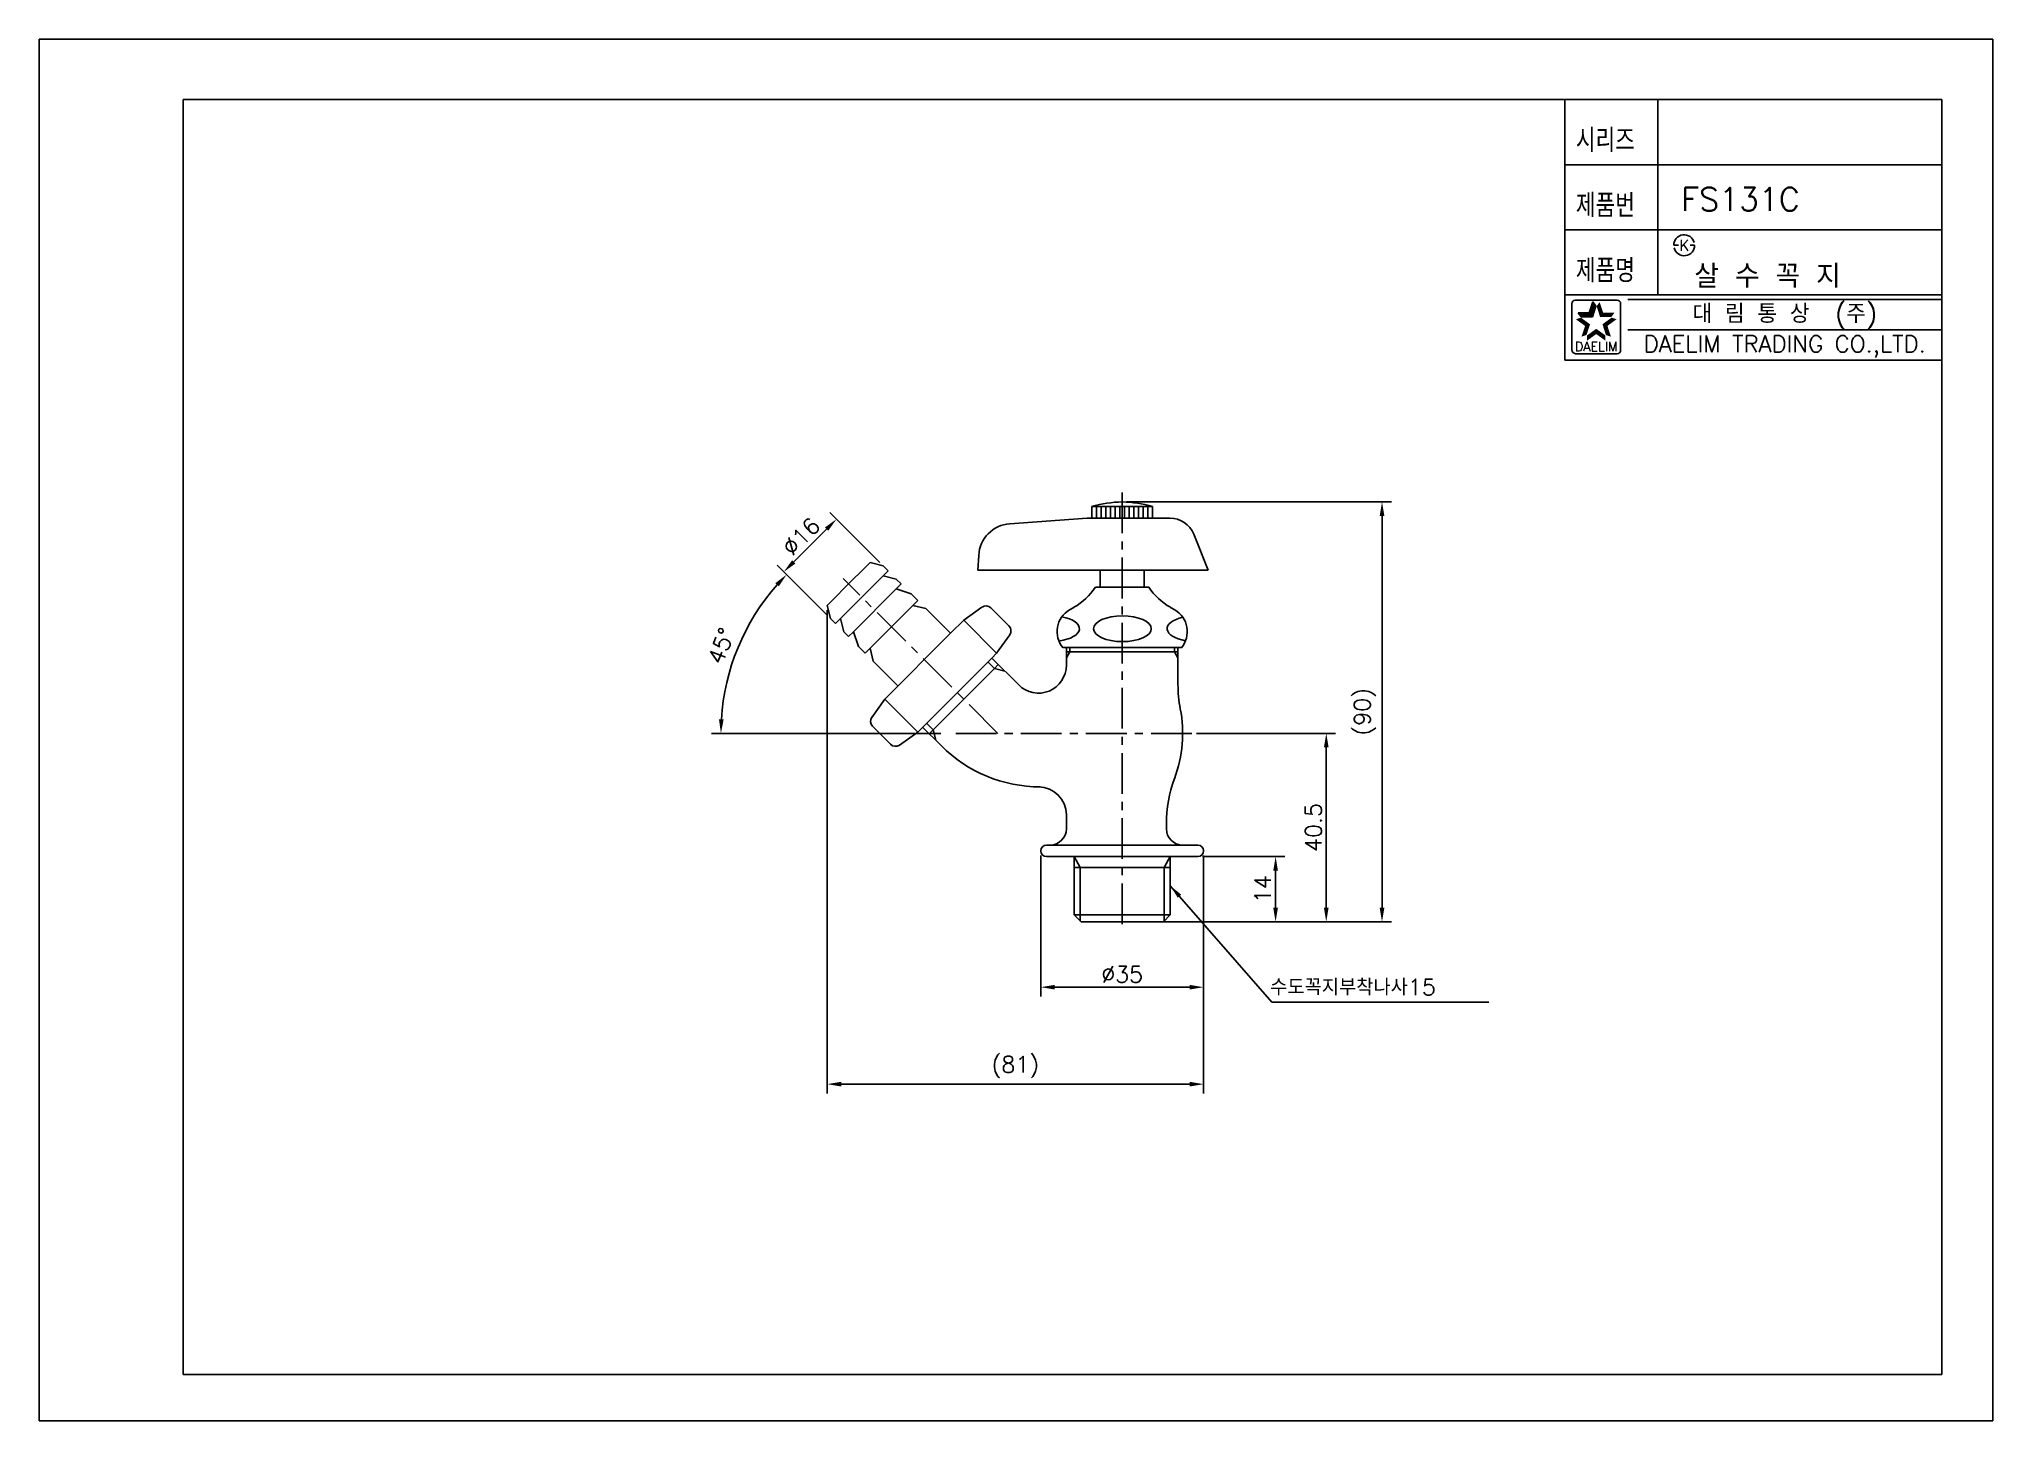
# Model space of a CAD drawing. Extents: x 5364 to 5784, y -9 to 288.
import ezdxf
from ezdxf.enums import TextEntityAlignment as Align

# ---------------------------------------------------------------- set-up
doc = ezdxf.new("R2010")
doc.units = 0
doc.header["$LTSCALE"] = 7
doc.header["$MEASUREMENT"] = 0
doc.linetypes.add('CENTER', pattern=[2, 1.25, -0.25, 0.25, -0.25])
doc.layers.get('0').update_dxf_attribs({"color": 2, "linetype": 'CONTINUOUS'})
for name, color, linetype in [('CL', 1, 'CENTER'), ('D', 2, 'CONTINUOUS'), ('DIM', 2, 'CONTINUOUS'), ('DWG', 7, 'CONTINUOUS'), ('FAUCET', 4, 'CONTINUOUS'), ('TXT', 4, 'CONTINUOUS')]:
    doc.layers.add(name, color=color, linetype=linetype)
doc.styles.add('GHS', font='ROMANS', dxfattribs={"bigfont": 'GHS'})
doc.styles.add('ROMANS', font='romans')
doc.dimstyles.get("Standard").update_dxf_attribs({"dimtxt": 0.18, "dimasz": 0.18, "dimexe": 0.18, "dimexo": 0.0625, "dimgap": 0.09, "dimtad": 0, "dimtih": 1, "dimtoh": 1, "dimdec": 4, "dimzin": 0, "dimdsep": 46, "dimtxsty": 'Standard', "dimcen": 0.09, "dimadec": 0, "dimazin": 0, "dimtfac": 1, "dimtdec": 4, "dimtofl": 0, "dimtmove": 0, "dimatfit": 3, "dimfxl": 0, "dimtolj": 1, "dimtzin": 0, "dimarcsym": 0})

# ---------------------------------------------------------------- blocks, each defined once
blk = doc.blocks.new('BORDER')
for p, q in [((1, 1), (0, 1)), ((0, 1), (0, 0)), ((1, 0), (1, 1)), ((0, 0), (1, 0))]:
    blk.add_line(p, q)

msp = doc.modelspace()

# ---------------------------------------------------------------- linework, layer by layer
at = {"color": 7}
for p, q in [((5691.57, 275.22), (5691.57, 219.22)), ((5711.57, 275.22), (5711.57, 233.22)), ((5691.57, 261.22), (5772.57, 261.22)), ((5691.57, 247.22), (5772.57, 247.22)), ((5691.57, 233.22), (5772.57, 233.22)), ((5691.57, 219.22), (5772.57, 219.22))]:
    msp.add_line(p, q, dxfattribs=at)
at = {"color": 2, "linetype": 'Continuous'}
for p, q in [((5693.04, 221.35), (5693.04, 231.35)), ((5693.79, 232.1), (5702.79, 232.1)), ((5703.54, 231.35), (5703.54, 221.35)), ((5705.07, 232.22), (5772.57, 232.22)), ((5705.07, 225.72), (5772.57, 225.72)), ((5702.79, 220.6), (5694.04, 220.6))]:
    msp.add_line(p, q, dxfattribs=at)
at = {"color": 2}
for p, q in [((5696.81, 229.4), (5697.55, 231.71)), ((5698.22, 230.79), (5697.55, 231.71)), ((5694.38, 229.4), (5696.81, 229.4)), ((5695.05, 228.49), (5694.38, 229.4)), ((5695.05, 228.49), (5697.47, 228.49)), ((5697.47, 228.49), (5698.22, 230.79))]:
    msp.add_line(p, q, dxfattribs=at)
for p, q in [((5544.31, 175.7), (5533.56, 186.45)), ((5597.39, 188.75), (5654.25, 188.75)), ((5652.25, 185.75), (5652.25, 101.5)), ((5525.78, 175.84), (5532.85, 182.91)), ((5532.99, 164.39), (5522.25, 175.13)), ((5532.99, 165.51), (5532.99, 61.6)), ((5557.38, 139), (5508.13, 139)), ((5612.36, 139), (5642.26, 139)), ((5640.26, 136), (5640.26, 101.5)), ((5578.89, 112.75), (5578.89, 82.44)), ((5613.64, 112.5), (5631.37, 112.5)), ((5613.89, 112.75), (5613.89, 61.6)), ((5613.89, 112.75), (5613.89, 82.44)), ((5629.37, 101.5), (5629.37, 109.5)), ((5604.39, 98.5), (5642.26, 98.5)), ((5605.39, 98.5), (5654.25, 98.5)), ((5606.24, 98.5), (5631.37, 98.5)), ((5581.89, 84.44), (5610.89, 84.44)), ((5535.99, 63.6), (5610.89, 63.6))]:
    msp.add_line(p, q)
at = {"color": 2, "linetype": 'Continuous'}
for centre, radius, start, end in [((5693.79, 231.35), 0.75, 90, 180), ((5702.79, 231.35), 0.75, 0, 90), ((5693.92, 221.48), 0.884, 188.1301, 278.1301), ((5702.79, 221.35), 0.75, 270, 0)]:
    msp.add_arc(centre, radius, start, end, dxfattribs=at)
msp.add_arc((5558.38, 139), 48.24, 138.5634, 176.4366)
at = {"color": 2}
for points in [[(5696.81, 229.4), (5697.47, 228.49), (5697.55, 231.71), (5698.22, 230.79)], [(5699.03, 231.71), (5698.37, 230.79), (5699.78, 229.4), (5699.12, 228.49)], [(5695.89, 226.57), (5696.96, 226.92), (5693.92, 228), (5695, 228.35)], [(5694.38, 229.4), (5695.05, 228.49), (5696.81, 229.4), (5697.47, 228.49)], [(5695.14, 224.26), (5696.21, 224.61), (5695.89, 226.57), (5696.96, 226.92)], [(5699.78, 229.4), (5699.12, 228.49), (5702.21, 229.4), (5701.54, 228.49)], [(5702.66, 228), (5701.59, 228.35), (5700.7, 226.57), (5699.63, 226.92)], [(5700.7, 226.57), (5699.63, 226.92), (5701.45, 224.26), (5700.38, 224.61)], [(5698.29, 224.82), (5698.29, 225.95), (5696.33, 223.4), (5696.33, 224.53)], [(5700.26, 223.4), (5700.26, 224.53), (5698.29, 224.82), (5698.29, 225.95)]]:
    msp.add_solid(points, dxfattribs=at)
for points in [[(5532.5, 183.26), (5533.21, 182.56), (5534.98, 185.03)], [(5651.75, 185.75), (5652.75, 185.75), (5652.25, 188.75)], [(5521.84, 171.28), (5522.57, 170.59), (5524.26, 173.12)], [(5525.43, 176.19), (5526.14, 175.49), (5523.66, 173.72)], [(5510.72, 141.99), (5509.72, 142.02), (5510.13, 139)], [(5639.76, 136), (5640.76, 136), (5640.26, 139)], [(5628.87, 109.5), (5629.87, 109.5), (5629.37, 112.5)], [(5628.87, 101.5), (5629.87, 101.5), (5629.37, 98.5)], [(5639.76, 101.5), (5640.76, 101.5), (5640.26, 98.5)], [(5651.75, 101.5), (5652.75, 101.5), (5652.25, 98.5)], [(5581.89, 84.94), (5581.89, 83.94), (5578.89, 84.44)], [(5610.89, 84.94), (5610.89, 83.94), (5613.89, 84.44)], [(5535.99, 64.1), (5535.99, 63.1), (5532.99, 63.6)], [(5610.89, 64.1), (5610.89, 63.1), (5613.89, 63.6)]]:
    msp.add_solid(points)
at = {"layer": 'CL'}
for p, q in [((5596.39, 190.76), (5596.39, 97.2)), ((5569.69, 139), (5536.41, 172.28)), ((5611.36, 139), (5559.36, 139))]:
    msp.add_line(p, q, dxfattribs=at)
at = {"layer": 'D'}
for p, q in [((5590.89, 185.25), (5590.89, 187.75)), ((5591.89, 185.25), (5591.89, 187.75)), ((5592.89, 185.25), (5592.89, 187.75)), ((5593.89, 185.25), (5593.89, 187.75)), ((5594.89, 185.25), (5594.89, 187.75)), ((5595.89, 185.25), (5595.89, 187.75)), ((5596.89, 185.25), (5596.89, 187.75)), ((5597.89, 185.25), (5597.89, 187.75)), ((5598.89, 185.25), (5598.89, 187.75)), ((5599.89, 185.25), (5599.89, 187.75)), ((5600.89, 185.25), (5600.89, 187.75)), ((5601.89, 185.25), (5601.89, 187.75)), ((5585.14, 156.5), (5584.39, 155.21)), ((5585.14, 157.42), (5585.14, 156.5)), ((5607.64, 157.42), (5607.64, 156.5)), ((5607.64, 156.5), (5608.39, 155.21)), ((5567.54, 154.38), (5568.95, 152.97)), ((5568.95, 152.97), (5571.17, 152.37)), ((5554.31, 141.16), (5555.73, 139.74)), ((5555.73, 139.74), (5556.32, 137.52)), ((5586.04, 112.5), (5587.39, 110.17)), ((5587.39, 110.17), (5587.39, 98.65)), ((5606.74, 112.5), (5605.39, 110.17)), ((5605.39, 110.17), (5605.39, 98.65))]:
    msp.add_line(p, q, dxfattribs=at)
at = {"layer": 'DIM'}
for p, q in [((5714.95, 243.9), (5715.45, 243.9)), ((5715.45, 243.9), (5715.95, 243.9)), ((5718.95, 243.9), (5718.45, 243.9)), ((5719.45, 243.9), (5718.95, 243.9))]:
    msp.add_line(p, q, dxfattribs=at)
for start, end in [(15, 180), (195, 0)]:
    msp.add_arc((5717.2, 243.9), 2.25, start, end, dxfattribs=at)
at = {"layer": 'DWG'}
for p, q in [((5588.89, 185.25), (5572.23, 184.05)), ((5588.89, 185.25), (5606.67, 185.25)), ((5589.89, 185.25), (5589.89, 187.75)), ((5589.89, 187.75), (5596.39, 187.75)), ((5602.89, 187.75), (5596.39, 187.75)), ((5602.89, 185.25), (5602.89, 187.75)), ((5614.89, 174.05), (5611.78, 181.81)), ((5565.39, 174.05), (5565.56, 177.25)), ((5535.82, 163.68), (5545.01, 172.87)), ((5537.59, 171.1), (5541.13, 174.64)), ((5541.13, 174.64), (5542.19, 175.7)), ((5545.01, 174.99), (5542.19, 175.7)), ((5546.08, 173.93), (5545.01, 174.99)), ((5545.01, 172.87), (5546.08, 173.93)), ((5547.84, 172.16), (5545.01, 172.87)), ((5565.39, 174.05), (5596.39, 174.05)), ((5591.64, 170.42), (5591.64, 174.05)), ((5595.39, 174.05), (5613.89, 174.05)), ((5596.39, 174.05), (5614.89, 174.05)), ((5601.14, 170.42), (5601.14, 174.05)), ((5537.59, 171.1), (5534.05, 167.57)), ((5538.65, 160.85), (5547.84, 170.04)), ((5548.9, 171.1), (5547.84, 172.16)), ((5548.9, 171.1), (5547.84, 170.04)), ((5551.03, 168.98), (5547.84, 170.04)), ((5552.44, 167.57), (5551.03, 168.98)), ((5590.66, 170.42), (5591.09, 170.42)), ((5591.09, 170.42), (5591.64, 170.42)), ((5591.64, 170.42), (5601.14, 170.42)), ((5601.69, 170.42), (5601.14, 170.42)), ((5602.12, 170.42), (5601.69, 170.42)), ((5534.05, 167.57), (5532.99, 166.51)), ((5533.7, 163.68), (5532.99, 166.51)), ((5542.19, 157.32), (5551.38, 166.51)), ((5551.38, 166.51), (5552.44, 167.57)), ((5554.21, 165.8), (5551.38, 166.51)), ((5559.51, 160.5), (5554.21, 165.8)), ((5566.25, 166.12), (5562.34, 163.33)), ((5572.05, 162.1), (5568.19, 165.96)), ((5585.07, 165.53), (5586.02, 166.08)), ((5607.71, 165.53), (5606.75, 166.08)), ((5534.76, 162.62), (5533.7, 163.68)), ((5535.82, 163.68), (5534.76, 162.62)), ((5536.53, 160.85), (5535.82, 163.68)), ((5537.59, 159.79), (5536.53, 160.85)), ((5537.59, 159.79), (5538.65, 160.85)), ((5539.71, 157.67), (5538.65, 160.85)), ((5559.51, 160.5), (5545.37, 146.36)), ((5559.58, 160.57), (5562.34, 163.33)), ((5562.34, 163.33), (5569.41, 156.25)), ((5572.21, 160.17), (5569.41, 156.25)), ((5541.13, 156.25), (5539.71, 157.67)), ((5542.19, 157.32), (5541.13, 156.25)), ((5542.89, 154.49), (5542.19, 157.32)), ((5569.41, 156.25), (5568.35, 155.19)), ((5585.14, 157.42), (5583.67, 157.42)), ((5584.39, 157.42), (5584.39, 153.64)), ((5608.39, 156.5), (5584.39, 156.5)), ((5585.14, 157.42), (5609.11, 157.42)), ((5608.39, 157.42), (5608.39, 149.54)), ((5548.2, 149.18), (5542.89, 154.49)), ((5552.44, 139.28), (5568.35, 155.19)), ((5568.95, 152.97), (5554.91, 138.93)), ((5568.35, 155.19), (5574.15, 149.4)), ((5568.95, 152.97), (5569.76, 153.78)), ((5548.2, 149.18), (5548.13, 149.11)), ((5542.57, 142.44), (5545.37, 146.36)), ((5545.37, 146.36), (5552.44, 139.28)), ((5546.59, 136.65), (5542.73, 140.51)), ((5548.52, 136.49), (5552.44, 139.28)), ((5553.5, 140.34), (5557.55, 136.29)), ((5584.39, 121.51), (5584.39, 118.5)), ((5605.89, 119.52), (5605.89, 118.5)), ((5580.14, 115), (5580.89, 115)), ((5612.64, 115), (5580.89, 115)), ((5580.14, 112.5), (5606.74, 112.5)), ((5586.04, 112.5), (5586.04, 100)), ((5587.39, 110.17), (5586.04, 110.17)), ((5587.39, 110.17), (5606.74, 110.17)), ((5612.64, 112.5), (5606.74, 112.5)), ((5606.74, 112.5), (5606.74, 100)), ((5586.04, 100), (5606.74, 100)), ((5586.04, 100), (5587.54, 98.5)), ((5589.39, 98.5), (5587.54, 98.5)), ((5603.39, 98.5), (5589.39, 98.5)), ((5591.86, 98.5), (5590.86, 98.5)), ((5605.24, 98.5), (5603.39, 98.5)), ((5606.74, 100), (5605.24, 98.5))]:
    msp.add_line(p, q, dxfattribs=at)
for centre, radius, start, end in [((5597.14, 162.27), 26.5, 91.6183, 105.874), ((5595.64, 162.27), 26.5, 74.126, 88.3817), ((5606.67, 179.75), 5.5, 21.8896, 90), ((5572.75, 176.87), 7.2, 94.1376, 177), ((5579.02, 178.21), 14, 300, 326.1902), ((5613.75, 178.21), 14, 213.8098, 240), ((5567.13, 164.9), 1.5, 45, 125.5377), ((5587.75, 160.89), 5.36, 120, 220.4306), ((5605.03, 160.89), 5.36, 319.5694, 60), ((5570.99, 161.04), 1.5, 324.4623, 45), ((5578.39, 153.64), 6, 225, 0), ((5636.39, 149.54), 28, 180, 190.8441), ((5581.39, 139), 28, 339.6359, 10.8441), ((5543.79, 141.57), 1.5, 144.4623, 225), ((5547.65, 137.71), 1.5, 225, 305.5377), ((5578.77, 157.5), 30, 225, 270), ((5578.39, 121.51), 6, 0, 89.3997), ((5633.89, 119.52), 28, 159.6359, 180), ((5580.89, 118.5), 3.5, 270, 0), ((5609.39, 118.5), 3.5, 180, 270), ((5580.14, 113.75), 1.25, 90, 270), ((5612.64, 113.75), 1.25, 270, 90)]:
    msp.add_arc(centre, radius, start, end, dxfattribs=at)
for centre, start_param, end_param in [((5581, 161.49), 1.865337, 4.313017), ((5612.27, 161.49), 5.18806, 7.480418)]:
    msp.add_ellipse(centre, major_axis=(-6.21, 0), ratio=0.44622, start_param=start_param, end_param=end_param, dxfattribs=at)
msp.add_ellipse((5596.44, 161.49), major_axis=(-6.21, 0), ratio=0.44622, dxfattribs=at)
at = {"layer": 'FAUCET'}
for p, q in [((5574.39, 174.05), (5596.39, 174.05)), ((5559.51, 160.5), (5559.58, 160.57))]:
    msp.add_line(p, q, dxfattribs=at)
at = {"layer": 'TXT'}
for p, q in [((5394.57, 1.22), (5394.57, 275.22)), ((5394.57, 275.22), (5772.57, 275.22)), ((5772.57, 275.22), (5772.57, 1.22)), ((5772.57, 1.22), (5394.57, 1.22))]:
    msp.add_line(p, q, dxfattribs=at)

# ---------------------------------------------------------------- block references
at = {"xscale": 420, "yscale": 297, "zscale": 420}
msp.add_blockref('BORDER', (5363.57, -8.78), dxfattribs=at)

# ---------------------------------------------------------------- texts
at = {"color": 7, "style": 'GHS'}
msp.add_text('FS131C', height=5, dxfattribs=at).set_placement((5729.31, 253.8), align=Align.MIDDLE)
at = {"style": 'GHS'}
msp.add_text('살 수 꼭 지', height=5, dxfattribs=at).set_placement((5719.4, 234.75))
at = {"color": 7, "linetype": 'Continuous'}
for s, height, style, p in [('대 림 통 상  (주)', 4, 'GHS', (5738.83, 228.91)), ('DAELIM TRADING CO.,LTD.', 3.6, 'ROMANS', (5738.83, 222.15))]:
    msp.add_text(s, height=height, dxfattribs=dict(at, style=style)).set_placement(p, align=Align.MIDDLE)
at = {"color": 2, "linetype": 'Continuous', "style": 'ROMANS'}
msp.add_text('DAELIM', height=2, dxfattribs=at).set_placement((5698.29, 221.15), align=Align.CENTER)
at = {"char_height": 3.5, "attachment_point": 5, "style": 'GHS'}
for s, insert, rotation in [('\\A1;%%C16', (5527.37, 181.32), 45), ('\\A1;45°', (5510.2, 157.79), 68.6981), ('\\A1;(90)', (5648.58, 143.63), 90), ('\\A1;40.5', (5637.51, 118.75), 90), ('\\A1;14', (5626.62, 105.5), 90)]:
    msp.add_mtext(s, dxfattribs=dict(at, insert=insert, rotation=rotation))
for s, insert in [('\\A1;%%C35', (5596.39, 87.19)), ('\\A1;(81)', (5573.44, 67.26))]:
    msp.add_mtext(s, dxfattribs=dict(at, insert=insert))
at = {"layer": 'D', "style": 'GHS'}
msp.add_text('수도꼭지부착나사15', height=3.5, dxfattribs=at).set_placement((5628.19, 82.7))
at = {"layer": 'DIM', "style": 'GHS', "width": 0.8}
for s, p in [('시리즈', (5693.91, 263.95)), ('제품번', (5693.91, 249.95)), ('제품명', (5693.91, 235.95))]:
    msp.add_text(s, height=5, dxfattribs=at).set_placement(p)
at = {"layer": 'DIM', "style": 'GHS'}
msp.add_text('K', height=2.39, dxfattribs=at).set_placement((5717.2, 243.9), align=Align.MIDDLE)

# ---------------------------------------------------------------- leaders
at = {"layer": 'DIM'}
msp.add_leader([(5606.74, 106.25), (5628.59, 81.21), (5675.23, 81.21)], dimstyle='Standard', override={"dimtxt": 3.5, "dimasz": 3, "dimexe": 2, "dimexo": 1, "dimgap": 1, "dimtih": 0, "dimtoh": 0, "dimtxsty": 'GHS', "dimcen": -0.9, "dimtix": 1, "dimtofl": 1, "dimtmove": 2}, dxfattribs=at)

doc.saveas('drawing.dxf')
